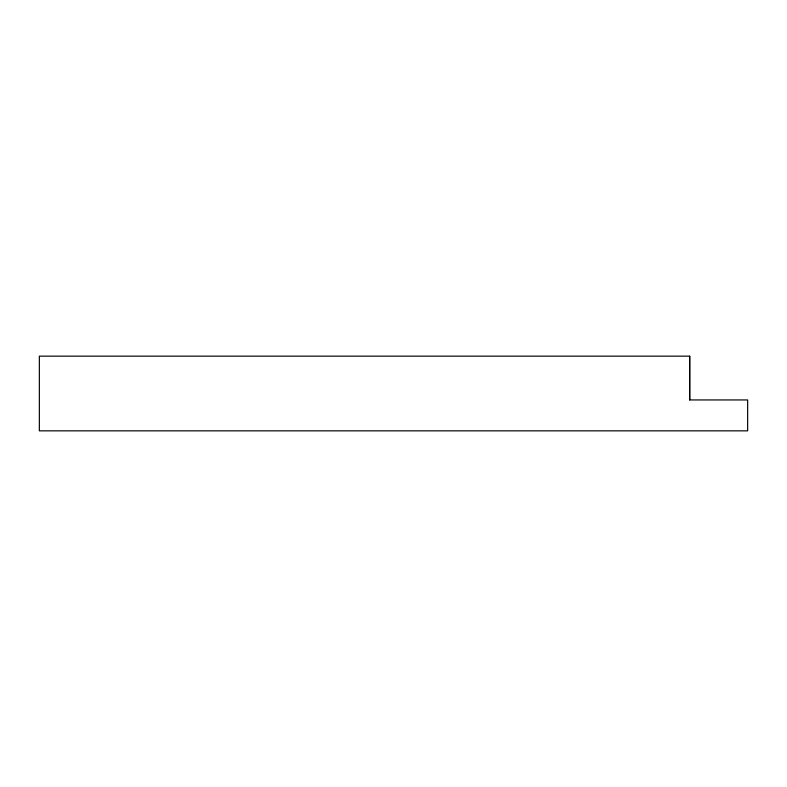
<?xml version="1.0" encoding="UTF-8"?>
<svg xmlns="http://www.w3.org/2000/svg" width="787" height="787" viewBox="0 0 787 787"><rect width="100%" height="100%" fill="white"/><g stroke="black" fill="none" stroke-linecap="round" stroke-linejoin="round"><path stroke-width="1.18" d="M689.687 399.944L689.687 356.157L39.35 356.157L39.35 430.843L747.65 430.843L747.65 399.944L689.687 399.944L689.687 356.157"/></g></svg>
